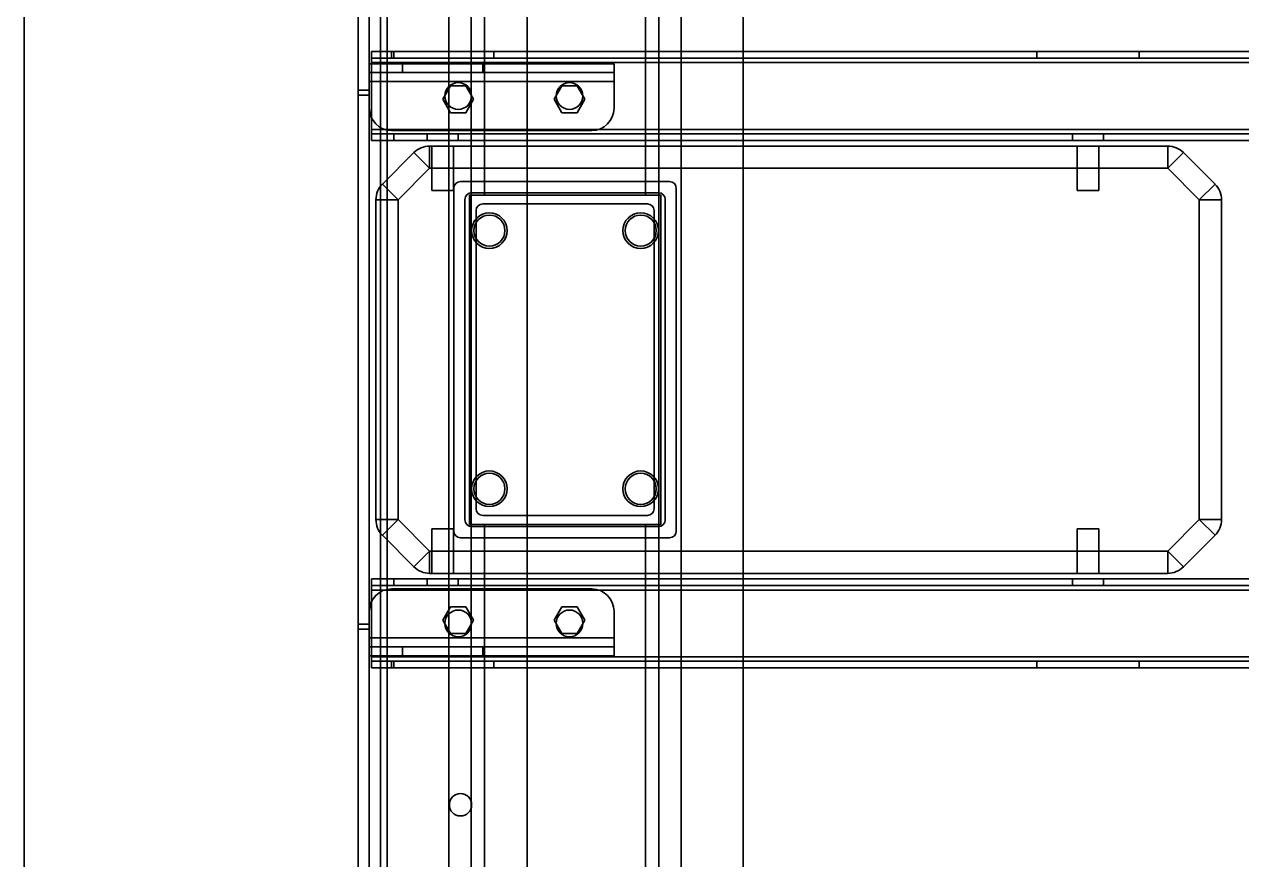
# Model space of a CAD drawing. Header units: millimetres. Extents: x -180 to 3623, y 0 to 2194.
# Drawn here: x -1.3 to 272.2, y 187.7 to 375.3 of the extents above; entities that cross this region are included whole.
import ezdxf

# ---------------------------------------------------------------- set-up
doc = ezdxf.new("R2010")
doc.units = ezdxf.units.MM

# ---------------------------------------------------------------- blocks, each defined once
blk = doc.blocks.new('Drawing View2')
at = {"color": 7, "linetype": 'Continuous', "lineweight": 35}
for p, q in [((-241.4, -313), (-241.4, 237)), ((-241.4, -313), (-241.4, 237)), ((-166.4, -288), (-166.4, 212)), ((-163.9, -288), (-163.9, 212)), ((-161.4, -288), (-161.4, 212)), ((-161.4, -288), (-161.4, 212)), ((-166.4, 22.57), (-166.4, 203.15)), ((-163.9, 203.15), (-163.9, 22.57)), ((-137.99, 200.06), (-137.99, -1)), ((-137.99, 200.06), (-137.99, -1)), ((-128.4, -278), (-128.4, 202)), ((-128.4, -278), (-128.4, 202)), ((-101.81, 200.06), (-101.81, -1)), ((-101.81, 200.06), (-101.81, -1)), ((-145.99, 194.17), (-145.99, -270.17)), ((-140.99, 194.17), (-140.99, -1)), ((-98.81, 194.17), (-98.81, -1)), ((-93.81, 194.17), (-93.81, -270.17)), ((-159.9, 160.08), (-159.9, -236.08)), ((-159.9, 160.08), (-159.9, -236.08)), ((-145.99, 160.8), (-145.99, -236.8)), ((-140.99, 160.8), (-140.99, -236.8)), ((-98.81, 160.8), (-98.81, -236.8)), ((-93.81, 160.8), (-93.81, -236.8)), ((-79.9, 160.08), (-79.9, -236.08)), ((-79.9, 160.08), (-79.9, -236.08)), ((-158.4, 31.25), (-163.4, 31.25)), ((-163.4, 31.25), (1180.6, 31.25)), ((-163.4, 31.25), (-163.4, 29.75)), ((-163.4, 28.75), (-163.4, 31.25)), ((-158.9, 31.25), (-158.9, 29.75)), ((-158.9, 31.25), (-135.9, 31.25)), ((-158.4, 29.75), (-158.4, 31.25)), ((-158.4, 31.25), (-128.4, 31.25)), ((-135.9, 29.75), (-135.9, 31.25)), ((-128.4, 31.25), (1145.6, 31.25)), ((-128.4, 29.75), (-128.4, 31.25)), ((-128.4, 28.75), (-128.4, 31.25)), ((-13.9, 31.25), (-13.9, 29.75)), ((-13.9, 31.25), (9.1, 31.25)), ((9.1, 29.75), (9.1, 31.25)), ((-163.9, 26.5), (-163.9, 28.5)), ((-163.9, 28.5), (-163.9, 26.5)), ((-163.9, 24.5), (-163.9, 28.5)), ((-108.9, 28.5), (-163.9, 28.5)), ((-108.9, 28.5), (-163.9, 28.5)), ((-163.9, 28.5), (-163.9, 24.5)), ((-163.4, 28.75), (-163.4, 29.75)), ((-163.4, 29.75), (1180.6, 29.75)), ((-163.4, 29.75), (-158.4, 29.75)), ((-163.4, 13.75), (-163.4, 28.75)), ((-163.4, 28.75), (1180.6, 28.75)), ((-163.4, 28.75), (1180.6, 28.75)), ((-163.4, 13.75), (-163.4, 28.75)), ((-135.9, 29.75), (-158.9, 29.75)), ((-128.4, 29.75), (-158.4, 29.75)), ((-156.4, 28.5), (-156.4, 26.5)), ((-156.4, 28.5), (-138.4, 28.5)), ((-138.4, 26.5), (-138.4, 28.5)), ((-128.4, 29.75), (1145.6, 29.75)), ((-128.4, 28.75), (-128.4, 29.75)), ((-128.4, 28.75), (1145.6, 28.75)), ((-128.4, 13.75), (-128.4, 28.75)), ((-128.4, 28.75), (1145.6, 28.75)), ((-128.4, 13.75), (-128.4, 28.75)), ((-108.9, 26.5), (-108.9, 28.5)), ((-108.9, 28.5), (-108.9, 26.5)), ((-108.9, 28.5), (-108.9, 24.5)), ((-108.9, 24.5), (-108.9, 28.5)), ((9.1, 29.75), (-13.9, 29.75)), ((-163.9, 26.5), (-163.9, 24.5)), ((-108.9, 26.5), (-163.9, 26.5)), ((-108.9, 26.5), (-163.9, 26.5)), ((-163.9, 24.5), (-163.9, 26.5)), ((-138.4, 26.5), (-156.4, 26.5)), ((-108.9, 24.5), (-108.9, 26.5)), ((-108.9, 26.5), (-108.9, 24.5)), ((-166.4, 21.42), (-166.4, 22.57)), ((-166.4, 22.57), (-163.9, 22.57)), ((-163.9, 24.5), (-163.9, 18.5)), ((-108.9, 24.5), (-163.9, 24.5)), ((-163.9, 24.5), (-163.9, 18.5)), ((-108.9, 24.5), (-163.9, 24.5)), ((-108.9, 24.5), (-163.9, 24.5)), ((-163.9, 18.5), (-163.9, 24.5)), ((-163.9, 18.5), (-163.9, 24.5)), ((-108.9, 24.5), (-163.9, 24.5)), ((-163.9, 22.57), (-163.9, 21.42)), ((-147.36, 20.5), (-145.63, 23.5)), ((-145.63, 23.5), (-147.36, 20.5)), ((-145.63, 23.5), (-142.17, 23.5)), ((-142.17, 23.5), (-145.63, 23.5)), ((-142.17, 23.5), (-140.44, 20.5)), ((-140.44, 20.5), (-142.17, 23.5)), ((-120.63, 23.5), (-122.36, 20.5)), ((-122.36, 20.5), (-120.63, 23.5)), ((-117.17, 23.5), (-120.63, 23.5)), ((-120.63, 23.5), (-117.17, 23.5)), ((-115.44, 20.5), (-117.17, 23.5)), ((-117.17, 23.5), (-115.44, 20.5)), ((-108.9, 18.5), (-108.9, 24.5)), ((-108.9, 24.5), (-108.9, 18.5)), ((-108.9, 24.5), (-108.9, 18.5)), ((-108.9, 18.5), (-108.9, 24.5)), ((-163.9, 21.42), (-166.4, 21.42)), ((-166.4, -97.42), (-166.4, 21.42)), ((-163.9, -97.42), (-163.9, 21.42)), ((-147.36, 20.5), (-145.63, 17.5)), ((-145.63, 17.5), (-147.36, 20.5)), ((-140.44, 20.5), (-142.17, 17.5)), ((-142.17, 17.5), (-140.44, 20.5)), ((-122.36, 20.5), (-120.63, 17.5)), ((-120.63, 17.5), (-122.36, 20.5)), ((-117.17, 17.5), (-115.44, 20.5)), ((-115.44, 20.5), (-117.17, 17.5)), ((-145.63, 17.5), (-142.17, 17.5)), ((-142.17, 17.5), (-145.63, 17.5)), ((-120.63, 17.5), (-117.17, 17.5)), ((-117.17, 17.5), (-120.63, 17.5)), ((-163.4, 12.75), (-163.4, 13.75)), ((-163.4, 13.75), (1180.6, 13.75)), ((-163.4, 13.75), (1180.6, 13.75)), ((-163.4, 11.25), (-163.4, 13.75)), ((-128.4, 13.75), (1145.6, 13.75)), ((-128.4, 12.75), (-128.4, 13.75)), ((-128.4, 13.75), (1145.6, 13.75)), ((-128.4, 11.25), (-128.4, 13.75)), ((-158.4, 12.75), (-163.4, 12.75)), ((-163.4, 12.75), (1180.6, 12.75)), ((-163.4, 12.75), (-163.4, 11.25)), ((-163.4, 11.25), (1180.6, 11.25)), ((-163.4, 11.25), (-158.4, 11.25)), ((-113.9, 13.5), (-158.9, 13.5)), ((-113.9, 13.5), (-158.9, 13.5)), ((-113.9, 13.5), (-158.9, 13.5)), ((-113.9, 13.5), (-158.9, 13.5)), ((-158.4, 11.25), (-158.4, 12.75)), ((-158.4, 12.75), (-128.4, 12.75)), ((-158.4, 11.25), (-128.4, 11.25)), ((-150.9, 12.75), (-150.9, 11.25)), ((-143.91, 12.75), (-150.89, 12.75)), ((-143.91, 11.25), (-150.89, 11.25)), ((-143.9, 11.25), (-143.9, 12.75)), ((-128.4, 12.75), (1145.6, 12.75)), ((-128.4, 11.25), (-128.4, 12.75)), ((-128.4, 11.25), (1145.6, 11.25)), ((-5.9, 12.75), (-5.9, 11.25)), ((1.09, 12.75), (-5.89, 12.75)), ((1.09, 11.25), (-5.89, 11.25)), ((1.1, 11.25), (1.1, 12.75)), ((-160.94, 1.46), (-153.86, 8.54)), ((-160.94, 1.46), (-153.86, 8.54)), ((-150.33, 5), (-153.86, 8.54)), ((-150.33, 10), (15.53, 10)), ((-150.33, 10), (15.53, 10)), ((-150.33, 5), (-150.33, 10)), ((-149.8, 10), (-149.8, 0)), ((-149.8, 10), (-145, 10)), ((-145, 0), (-145, 10)), ((-4.8, 10), (-4.8, 0)), ((-4.8, 10), (0, 10)), ((0, 0), (0, 10)), ((15.53, 5), (15.53, 10)), ((15.53, 5), (19.06, 8.54)), ((19.06, 8.54), (26.14, 1.46)), ((19.06, 8.54), (26.14, 1.46)), ((-150.33, 5), (-157.4, -2.07)), ((15.53, 5), (-150.33, 5)), ((22.6, -2.07), (15.53, 5)), ((-157.4, -2.07), (-160.94, 1.46)), ((-149.8, 0), (-145, 0)), ((-144.9, -76.5), (-144.9, 0.5)), ((-144.9, -76.5), (-144.9, 0.5)), ((-143.4, 2), (-96.4, 2)), ((-143.4, 2), (-96.4, 2)), ((-94.9, 0.5), (-94.9, -76.5)), ((-94.9, 0.5), (-94.9, -76.5)), ((-4.8, 0), (0, 0)), ((26.14, 1.46), (22.6, -2.07)), ((-162.4, -73.93), (-162.4, -2.07)), ((-162.4, -73.93), (-162.4, -2.07)), ((-157.4, -2.07), (-162.4, -2.07)), ((-157.4, -2.07), (-157.4, -73.93)), ((-142.4, -74), (-142.4, -2)), ((-142.4, -74), (-142.4, -2)), ((-137.99, -1), (-141.4, -1)), ((-140.99, -1), (-141.4, -1)), ((-141.4, -1), (-141.4, -75)), ((-141.4, -1), (-141.4, -75)), ((-137.99, -1), (-140.99, -1)), ((-140.99, -75), (-140.99, -1)), ((-140.9, -0.5), (-98.9, -0.5)), ((-140.9, -0.5), (-98.9, -0.5)), ((-101.81, -1), (-137.99, -1)), ((-101.81, -1), (-137.99, -1)), ((-98.81, -1), (-101.81, -1)), ((-98.4, -1), (-101.81, -1)), ((-98.81, -1), (-98.81, -75)), ((-98.4, -1), (-98.81, -1)), ((-98.4, -75), (-98.4, -1)), ((-98.4, -75), (-98.4, -1)), ((-97.4, -2), (-97.4, -74)), ((-97.4, -2), (-97.4, -74)), ((22.6, -73.93), (22.6, -2.07)), ((27.6, -2.07), (22.6, -2.07)), ((27.6, -2.07), (27.6, -73.93)), ((27.6, -2.07), (27.6, -73.93)), ((-139.9, -71.5), (-139.9, -4.5)), ((-139.9, -71.5), (-139.9, -4.5)), ((-138.4, -3), (-101.4, -3)), ((-138.4, -3), (-101.4, -3)), ((-99.9, -4.5), (-99.9, -71.5)), ((-99.9, -4.5), (-99.9, -71.5)), ((-101.4, -73), (-138.4, -73)), ((-101.4, -73), (-138.4, -73)), ((-157.4, -73.93), (-162.4, -73.93)), ((-157.4, -73.93), (-160.94, -77.46)), ((-157.4, -73.93), (-150.33, -81)), ((-149.8, -76), (-149.8, -86)), ((-149.8, -76), (-145, -76)), ((-145, -86), (-145, -76)), ((-141.4, -75), (-137.99, -75)), ((-141.4, -75), (-140.99, -75)), ((-140.99, -75), (-140.99, -270.17)), ((-140.99, -75), (-137.99, -75)), ((-98.9, -75.5), (-140.9, -75.5)), ((-98.9, -75.5), (-140.9, -75.5)), ((-137.99, -75), (-137.99, -276.06)), ((-137.99, -75), (-101.81, -75)), ((-137.99, -75), (-137.99, -276.06)), ((-137.99, -75), (-101.81, -75)), ((-101.81, -75), (-101.81, -276.06)), ((-101.81, -75), (-98.4, -75)), ((-101.81, -75), (-98.81, -75)), ((-101.81, -75), (-101.81, -276.06)), ((-98.81, -75), (-98.4, -75)), ((-98.81, -75), (-98.81, -270.17)), ((-4.8, -76), (-4.8, -86)), ((-4.8, -76), (0, -76)), ((0, -86), (0, -76)), ((15.53, -81), (22.6, -73.93)), ((27.6, -73.93), (22.6, -73.93)), ((26.14, -77.46), (22.6, -73.93)), ((-153.86, -84.54), (-160.94, -77.46)), ((-153.86, -84.54), (-160.94, -77.46)), ((-96.4, -78), (-143.4, -78)), ((-96.4, -78), (-143.4, -78)), ((26.14, -77.46), (19.06, -84.54)), ((26.14, -77.46), (19.06, -84.54)), ((-153.86, -84.54), (-150.33, -81)), ((-150.33, -81), (15.53, -81)), ((-150.33, -86), (-150.33, -81)), ((19.06, -84.54), (15.53, -81)), ((15.53, -86), (15.53, -81)), ((-163.4, -87.25), (-163.4, -88.75)), ((-163.4, -87.25), (-163.4, -89.75)), ((-158.4, -87.25), (-163.4, -87.25)), ((1180.6, -87.25), (-163.4, -87.25)), ((-128.4, -87.25), (-158.4, -87.25)), ((-158.4, -88.75), (-158.4, -87.25)), ((-150.9, -87.25), (-150.9, -88.75)), ((-150.89, -87.25), (-143.91, -87.25)), ((15.53, -86), (-150.33, -86)), ((15.53, -86), (-150.33, -86)), ((-149.8, -86), (-145, -86)), ((-143.9, -88.75), (-143.9, -87.25)), ((1145.6, -87.25), (-128.4, -87.25)), ((-128.4, -87.25), (-128.4, -88.75)), ((-128.4, -89.75), (-128.4, -87.25)), ((-5.9, -87.25), (-5.9, -88.75)), ((-5.89, -87.25), (1.09, -87.25)), ((-4.8, -86), (0, -86)), ((1.1, -88.75), (1.1, -87.25)), ((1180.6, -88.75), (-163.4, -88.75)), ((-163.4, -88.75), (-163.4, -89.75)), ((-163.4, -88.75), (-158.4, -88.75)), ((-163.4, -89.75), (-163.4, -104.75)), ((1180.6, -89.75), (-163.4, -89.75)), ((-163.4, -89.75), (-163.4, -104.75)), ((1180.6, -89.75), (-163.4, -89.75)), ((-113.9, -89.5), (-158.9, -89.5)), ((-113.9, -89.5), (-158.9, -89.5)), ((-113.9, -89.5), (-158.9, -89.5)), ((-113.9, -89.5), (-158.9, -89.5)), ((-128.4, -88.75), (-158.4, -88.75)), ((-150.89, -88.75), (-143.91, -88.75)), ((1145.6, -88.75), (-128.4, -88.75)), ((-128.4, -89.75), (-128.4, -88.75)), ((1145.6, -89.75), (-128.4, -89.75)), ((1145.6, -89.75), (-128.4, -89.75)), ((-128.4, -104.75), (-128.4, -89.75)), ((-128.4, -89.75), (-128.4, -104.75)), ((-5.89, -88.75), (1.09, -88.75)), ((-163.9, -100.5), (-163.9, -94.5)), ((-163.9, -94.5), (-163.9, -100.5)), ((-163.9, -94.5), (-163.9, -100.5)), ((-163.9, -100.5), (-163.9, -94.5)), ((-147.36, -96.5), (-145.63, -93.5)), ((-145.63, -93.5), (-147.36, -96.5)), ((-145.63, -93.5), (-142.17, -93.5)), ((-142.17, -93.5), (-145.63, -93.5)), ((-142.17, -93.5), (-140.44, -96.5)), ((-140.44, -96.5), (-142.17, -93.5)), ((-122.36, -96.5), (-120.63, -93.5)), ((-120.63, -93.5), (-122.36, -96.5)), ((-120.63, -93.5), (-117.17, -93.5)), ((-117.17, -93.5), (-120.63, -93.5)), ((-117.17, -93.5), (-115.44, -96.5)), ((-115.44, -96.5), (-117.17, -93.5)), ((-108.9, -100.5), (-108.9, -94.5)), ((-108.9, -100.5), (-108.9, -94.5)), ((-108.9, -94.5), (-108.9, -100.5)), ((-108.9, -94.5), (-108.9, -100.5)), ((-166.4, -97.42), (-163.9, -97.42)), ((-166.4, -98.57), (-166.4, -97.42)), ((-163.9, -97.42), (-163.9, -98.57)), ((-145.63, -99.5), (-147.36, -96.5)), ((-147.36, -96.5), (-145.63, -99.5)), ((-140.44, -96.5), (-142.17, -99.5)), ((-142.17, -99.5), (-140.44, -96.5)), ((-120.63, -99.5), (-122.36, -96.5)), ((-122.36, -96.5), (-120.63, -99.5)), ((-115.44, -96.5), (-117.17, -99.5)), ((-117.17, -99.5), (-115.44, -96.5)), ((-166.4, -279.15), (-166.4, -98.57)), ((-163.9, -98.57), (-166.4, -98.57)), ((-163.9, -98.57), (-163.9, -279.15)), ((-108.9, -100.5), (-163.9, -100.5)), ((-108.9, -100.5), (-163.9, -100.5)), ((-163.9, -100.5), (-163.9, -102.5)), ((-163.9, -100.5), (-163.9, -104.5)), ((-108.9, -100.5), (-163.9, -100.5)), ((-163.9, -102.5), (-163.9, -100.5)), ((-163.9, -104.5), (-163.9, -100.5)), ((-108.9, -100.5), (-163.9, -100.5)), ((-142.17, -99.5), (-145.63, -99.5)), ((-145.63, -99.5), (-142.17, -99.5)), ((-117.17, -99.5), (-120.63, -99.5)), ((-120.63, -99.5), (-117.17, -99.5)), ((-108.9, -100.5), (-108.9, -104.5)), ((-108.9, -102.5), (-108.9, -100.5)), ((-108.9, -100.5), (-108.9, -102.5)), ((-108.9, -104.5), (-108.9, -100.5)), ((-163.9, -104.5), (-163.9, -102.5)), ((-108.9, -102.5), (-163.9, -102.5)), ((-108.9, -102.5), (-163.9, -102.5)), ((-163.9, -102.5), (-163.9, -104.5)), ((-156.4, -102.5), (-156.4, -104.5)), ((-138.4, -102.5), (-156.4, -102.5)), ((-138.4, -104.5), (-138.4, -102.5)), ((-108.9, -104.5), (-108.9, -102.5)), ((-108.9, -102.5), (-108.9, -104.5)), ((-108.9, -104.5), (-163.9, -104.5)), ((-108.9, -104.5), (-163.9, -104.5)), ((-163.4, -104.75), (-163.4, -107.25)), ((1180.6, -104.75), (-163.4, -104.75)), ((-163.4, -104.75), (-163.4, -105.75)), ((1180.6, -104.75), (-163.4, -104.75)), ((-163.4, -105.75), (-163.4, -107.25)), ((1180.6, -105.75), (-163.4, -105.75)), ((-158.4, -105.75), (-163.4, -105.75)), ((-158.9, -105.75), (-158.9, -107.25)), ((-158.9, -105.75), (-135.9, -105.75)), ((-158.4, -107.25), (-158.4, -105.75)), ((-158.4, -105.75), (-128.4, -105.75)), ((-156.4, -104.5), (-138.4, -104.5)), ((-135.9, -107.25), (-135.9, -105.75)), ((1145.6, -104.75), (-128.4, -104.75)), ((1145.6, -104.75), (-128.4, -104.75)), ((-128.4, -105.75), (-128.4, -104.75)), ((-128.4, -107.25), (-128.4, -104.75)), ((1145.6, -105.75), (-128.4, -105.75)), ((-128.4, -105.75), (-128.4, -107.25)), ((-13.9, -105.75), (-13.9, -107.25)), ((-13.9, -105.75), (9.1, -105.75)), ((9.1, -107.25), (9.1, -105.75)), ((1180.6, -107.25), (-163.4, -107.25)), ((-163.4, -107.25), (-158.4, -107.25)), ((-158.9, -107.25), (-135.9, -107.25)), ((-128.4, -107.25), (-158.4, -107.25)), ((1145.6, -107.25), (-128.4, -107.25)), ((-13.9, -107.25), (9.1, -107.25))]:
    blk.add_line(p, q, dxfattribs=at)
for centre, radius in [((-143.9, 21.25), 3), ((-143.9, 21.25), 3), ((-118.9, 21.25), 3), ((-118.9, 21.25), 3), ((-136.9, -9), 4), ((-136.9, -9), 4), ((-102.9, -9), 4), ((-102.9, -9), 4), ((-136.9, -9), 3.5), ((-136.9, -9), 3.5), ((-102.9, -9), 3.5), ((-102.9, -9), 3.5), ((-136.9, -67), 4), ((-136.9, -67), 4), ((-136.9, -67), 3.5), ((-136.9, -67), 3.5), ((-102.9, -67), 4), ((-102.9, -67), 4), ((-102.9, -67), 3.5), ((-102.9, -67), 3.5), ((-143.9, -97.25), 3), ((-143.9, -97.25), 3), ((-118.9, -97.25), 3), ((-118.9, -97.25), 3), ((-143.4, -138), 2.5), ((-143.4, -138), 2.5)]:
    blk.add_circle(centre, radius, dxfattribs=at)
for centre, radius, start, end in [((-158.9, 18.5), 5, 180, 270), ((-158.9, 18.5), 5, 180, 270), ((-158.9, 18.5), 5, 180, 270), ((-158.9, 18.5), 5, 180, 270), ((-113.9, 18.5), 5, 270, 0), ((-113.9, 18.5), 5, 270, 0), ((-113.9, 18.5), 5, 270, 0), ((-113.9, 18.5), 5, 270, 0), ((-150.33, 5), 5, 90, 135), ((-150.33, 5), 5, 90, 135), ((15.53, 5), 5, 45, 90), ((15.53, 5), 5, 45, 90), ((-157.4, -2.07), 5, 135, 180), ((-157.4, -2.07), 5, 135, 180), ((-143.4, 0.5), 1.5, 90, 180), ((-143.4, 0.5), 1.5, 90, 180), ((-96.4, 0.5), 1.5, 360, 90), ((-96.4, 0.5), 1.5, 360, 90), ((22.6, -2.07), 5, 0, 45), ((22.6, -2.07), 5, 0, 45), ((-140.9, -2), 1.5, 90, 180), ((-140.9, -2), 1.5, 90, 180), ((-98.9, -2), 1.5, 0, 90), ((-98.9, -2), 1.5, 0, 90), ((-138.4, -4.5), 1.5, 90, 180), ((-138.4, -4.5), 1.5, 90, 180), ((-101.4, -4.5), 1.5, 360, 90), ((-101.4, -4.5), 1.5, 360, 90), ((-138.4, -71.5), 1.5, 180, 270), ((-138.4, -71.5), 1.5, 180, 270), ((-101.4, -71.5), 1.5, 270, 360), ((-101.4, -71.5), 1.5, 270, 360), ((-157.4, -73.93), 5, 180, 225), ((-157.4, -73.93), 5, 180, 225), ((-143.4, -76.5), 1.5, 180, 270), ((-143.4, -76.5), 1.5, 180, 270), ((-140.9, -74), 1.5, 180, 270), ((-140.9, -74), 1.5, 180, 270), ((-98.9, -74), 1.5, 270, 0), ((-98.9, -74), 1.5, 270, 0), ((-96.4, -76.5), 1.5, 270, 0), ((-96.4, -76.5), 1.5, 270, 0), ((22.6, -73.93), 5, 315, 0), ((22.6, -73.93), 5, 315, 0), ((-150.33, -81), 5, 225, 270), ((-150.33, -81), 5, 225, 270), ((15.53, -81), 5, 270, 315), ((15.53, -81), 5, 270, 315), ((-158.9, -94.5), 5, 90, 180), ((-158.9, -94.5), 5, 90, 180), ((-158.9, -94.5), 5, 90, 180), ((-158.9, -94.5), 5, 90, 180), ((-113.9, -94.5), 5, 0, 90), ((-113.9, -94.5), 5, 0, 90), ((-113.9, -94.5), 5, 0, 90), ((-113.9, -94.5), 5, 0, 90)]:
    blk.add_arc(centre, radius, start, end, dxfattribs=at)

msp = doc.modelspace()

# ---------------------------------------------------------------- block references
at = {"color": 7, "linetype": 'Continuous', "lineweight": 35}
msp.add_blockref('Drawing View2', (240.06, 338), dxfattribs=at)

doc.saveas('drawing.dxf')
